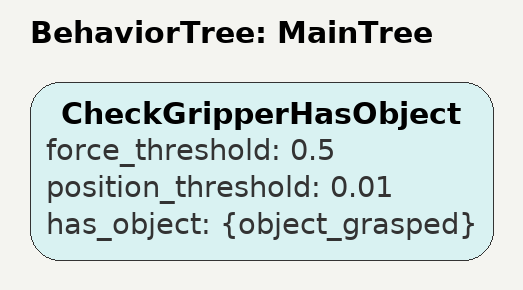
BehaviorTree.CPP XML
<?xml version="1.0" encoding="UTF-8"?>
<root BTCPP_format="4" main_tree_to_execute="MainTree">
  <BehaviorTree ID="MainTree">
    <CheckGripperHasObject force_threshold="0.5" position_threshold="0.01" has_object="{object_grasped}" />
  </BehaviorTree>
</root>
